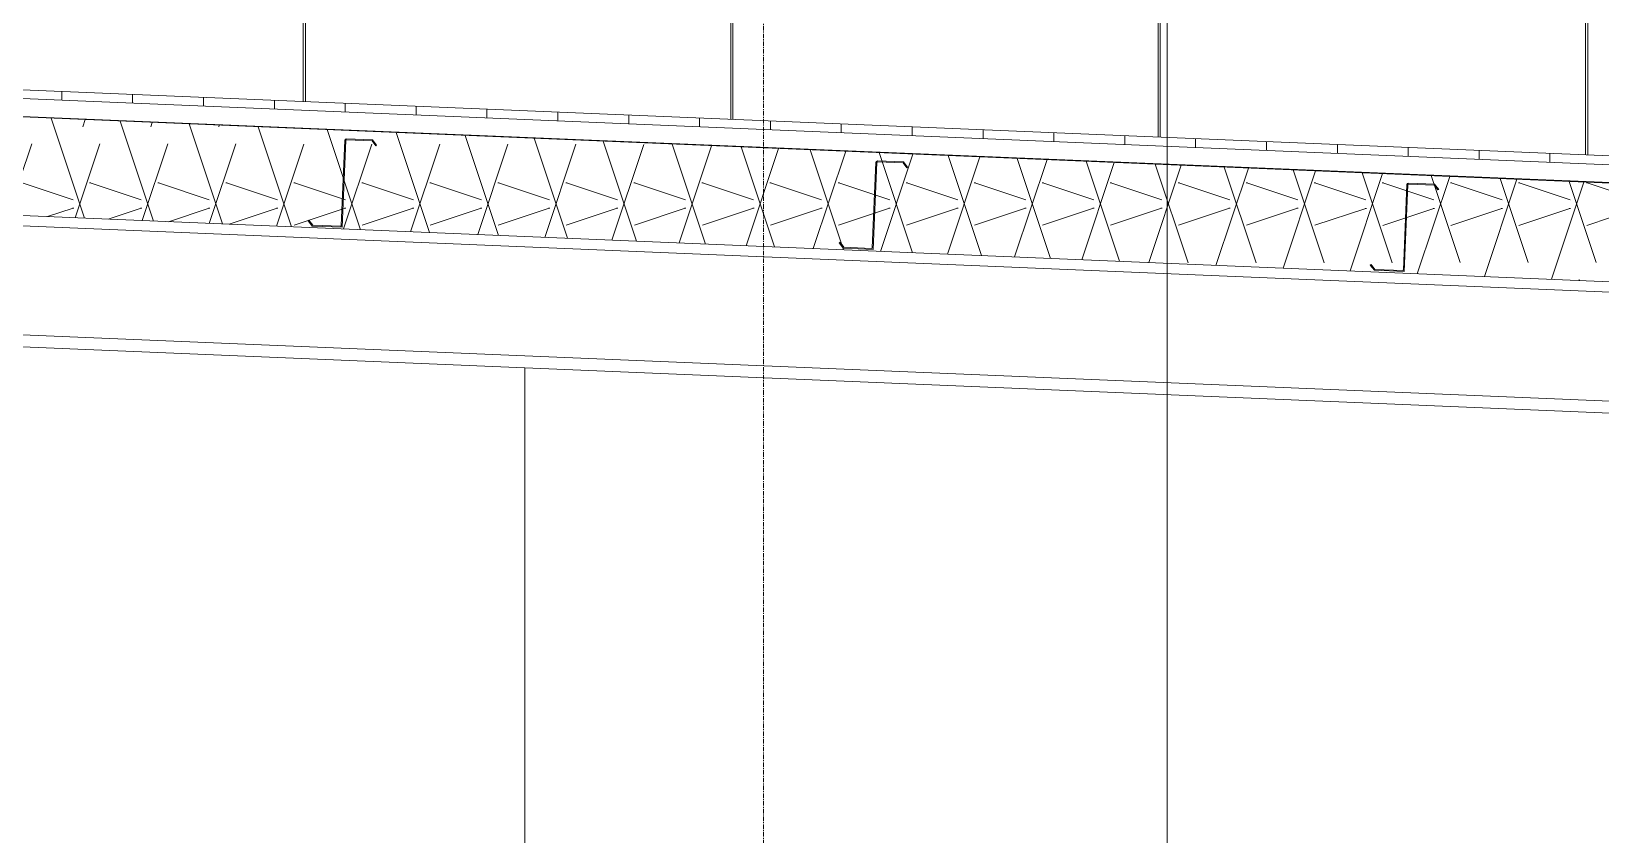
# Model space of a CAD drawing. Header units: inches. Extents: x 21386 to 98862, y -290 to 853.
# Drawn here: x 33176.2 to 33353.4, y 88.4 to 179.1 of the extents above; entities that cross this region are included whole.
import ezdxf

# ---------------------------------------------------------------- set-up
doc = ezdxf.new("R2010")
doc.units = ezdxf.units.IN
doc.header["$MEASUREMENT"] = 0
doc.linetypes.add('Grid Line 1_2_', pattern=[0.8749999999999999, 0.4999999999999999, -0.125, 0.125, -0.125])
for name, color, linetype, lineweight in [('A-CLNG', 13, 'Continuous', 13), ('A-CLNG-PATT', 13, 'Continuous', 25), ('A-ROOF', 132, 'Continuous', 13), ('A-WALL', 113, 'Continuous', 13), ('A-WALL-PATT', 111, 'Continuous', 25), ('G-ANNO-SYMB', 111, 'Continuous', 9), ('I-WALL', 2, 'Continuous', 13), ('S-BEAM', 12, 'Continuous', 13), ('S-GRID', 1, 'Continuous', 9)]:
    doc.layers.add(name, color=color, linetype=linetype, lineweight=lineweight)

# ---------------------------------------------------------------- blocks, each defined once
blk = doc.blocks.new('W-Wide Flange - 1_-3_ deep-1401279-Building Section - North_South looking East _ Fitness Center')
at = {"layer": 'S-BEAM', "color": 8, "lineweight": 9}
for p, q in [((22778.49662631851, 143.8373422682965), (22370.3028103962, 160.8454179317249)), ((22370.3028103962, 148.5547628321064), (22777.98540322944, 131.5679881307224)), ((22777.92878568863, 130.2091671513168), (22370.3028103962, 147.1935827885004))]:
    blk.add_line(p, q, dxfattribs=at)
blk = doc.blocks.new('Girt_Z - 10_D-1732032-Building Section - North_South looking East _ Fitness Center')
at = {"layer": 'S-BEAM', "color": 7}
for p, q in [((22615.69729524349, 161.8028418743342), (22615.29659890047, 152.1861296417417)), ((22615.39807570337, 151.9942952537874), (22615.80657655931, 161.7983157964149)), ((22615.88501918889, 161.8732128307073), (22618.77188029845, 161.752926951142)), ((22618.82739182403, 161.8600838733133), (22615.89243842183, 161.9823735984054)), ((22618.77188029845, 161.752926951142), (22619.19850615272, 161.1992230364695)), ((22619.28514645831, 161.2659789206351), (22618.82739182403, 161.8600838733133)), ((22619.19850615272, 161.1992230364695), (22619.28514645831, 161.2659789206351)), ((22611.654887253, 152.7956591790348), (22611.5682469474, 152.7289032948692)), ((22611.5682469474, 152.7289032948692), (22612.02600158169, 152.134798342191)), ((22612.08151310727, 152.2419552643622), (22611.654887253, 152.7956591790348)), ((22612.02600158169, 152.134798342191), (22615.39807570337, 151.9942952537874)), ((22615.21938358784, 152.1112106610051), (22612.08151310727, 152.2419552643622))]:
    blk.add_line(p, q, dxfattribs=at)
for centre, radius, start, end in [((22615.8846326947, 161.7950361472006), 0.1874999999984359, 87.61405597030418, 177.6140559696127), ((22615.88466014978, 161.7950623134786), 0.07815134197465304, 89.7367735860734, 177.6140559680081), ((22615.21848794106, 152.1893842650504), 0.0781787346586504, 270.6564176744786, 357.6140559696091)]:
    blk.add_arc(centre, radius, start, end, dxfattribs=at)

msp = doc.modelspace()

# ---------------------------------------------------------------- hatches: boundary and pattern name
at = {"layer": 'A-CLNG-PATT', "lineweight": 9}
h = msp.add_hatch(dxfattribs=at)
h.set_pattern_fill('FP_35', color=8, style=0, pattern_type=2)
h.set_pattern_definition([(161.57, (22011.972, 102.96), (-7.680223697288786, -0.0009795936816989759), [0, -54.643, 6.067, 0]), (18.43, (22010.052, 102.96), (-7.680223697288786, 0.00097959368169942), [0, -54.643, 6.067, 0]), (108.43, (22011.972, 102.96), (3.838295292656201, -19.20136532245489), [18.21099999999999, -42.49899999999999]), (71.57, (22010.052, 102.96), (3.838295292656203, 19.20136532245489), [18.211, -42.499])])
h.paths.add_polyline_path([(33511.11209229185, 144.3106561816973), (33511.11209229185, 155.4453091119296), (33086.11209229432, 173.1536424451601), (33086.11209229432, 162.0189895149271), (33498.05777431029, 144.854586097595)], flags=0)
at = {"layer": 'A-WALL-PATT', "lineweight": 9}
h = msp.add_hatch(dxfattribs=at)
h.set_pattern_fill('FP_23', color=8, style=0, pattern_type=2)
h.set_pattern_definition([(270, (23131.654, 100.524), (8, 4.898587196589413e-16), [])])
h.paths.add_polyline_path([(33514.11209229186, 157.3845444701787), (33514.11209229186, 158.500078524949), (33511.23709229205, 158.4895788159738), (33511.23709229205, 157.5043361368375), (33511.61209229188, 157.4887111368446)], flags=0)
h.paths.add_polyline_path([(33511.11209229185, 157.5095444701796), (33511.11209229185, 158.5104121493082), (33162.48709229224, 173.0364538159599), (33162.48709229224, 239.4558058261848), (33088.73709229198, 239.4558058261848), (33088.73709229198, 175.1085028035093), (33487.59126799279, 158.4895788159738)], flags=0)
h = msp.add_hatch(dxfattribs=at)
h.set_pattern_fill('FP_40', color=8, style=0, pattern_type=2)
h.set_pattern_definition([(0, (22785.022, 0.875), (-193, 193), [48, -145]), (90, (22785.022, 0.875), (-193, 1.181784161177196e-14), [96, -97]), (180, (22833.022, 96.875), (-193, 193), [48, -145]), (90, (22833.022, 0.875), (-193, 1.181784161177196e-14), [96, -97]), (180, (22833.022, 97.375), (-193, 193), [48, -145]), (90, (22833.022, 97.375), (-193, 1.181784161177196e-14), [96, -97]), (0, (22785.022, 193.375), (-193, 193), [48, -145]), (90, (22785.022, 97.375), (-193, 1.181784161177196e-14), [96, -97]), (0, (22833.272, 48.625), (-193, 193), [48, -145]), (90, (22833.272, 0.5), (-193, 1.181784161177196e-14), [48.125, -144.875]), (90, (22881.272, 0.5), (-193, 1.181784161177196e-14), [48.125, -144.875]), (0, (22833.272, 145.125), (-193, 193), [48, -145]), (90, (22833.272, 49.125), (-193, 1.181784161177196e-14), [96, -97]), (180, (22881.272, 49.125), (-193, 193), [48, -145]), (90, (22881.272, 49.125), (-193, 1.181784161177196e-14), [96, -97]), (90, (22833.272, 145.625), (-193, 1.181784161177196e-14), [48, -145]), (180, (22881.272, 145.625), (-193, 193), [48, -145]), (90, (22881.272, 145.625), (-193, 1.181784161177196e-14), [48, -145]), (0, (22881.522, 0.875), (-193, 193), [48, -145]), (90, (22881.522, 0.875), (-193, 1.181784161177196e-14), [96, -97]), (180, (22929.522, 96.875), (-193, 193), [48, -145]), (90, (22929.522, 0.875), (-193, 1.181784161177196e-14), [96, -97]), (180, (22929.522, 97.375), (-193, 193), [48, -145]), (90, (22929.522, 97.375), (-193, 1.181784161177196e-14), [96, -97]), (0, (22881.522, 193.375), (-193, 193), [48, -145]), (90, (22881.522, 97.375), (-193, 1.181784161177196e-14), [96, -97]), (0, (22929.772, 48.625), (-193, 193), [48, -145]), (90, (22929.772, 0.5), (-193, 1.181784161177196e-14), [48.125, -144.875]), (90, (22977.772, 0.5), (-193, 1.181784161177196e-14), [48.125, -144.875]), (0, (22929.772, 145.125), (-193, 193), [48, -145]), (90, (22929.772, 49.125), (-193, 1.181784161177196e-14), [96, -97]), (180, (22977.772, 49.125), (-193, 193), [48, -145]), (90, (22977.772, 49.125), (-193, 1.181784161177196e-14), [96, -97]), (90, (22929.772, 145.625), (-193, 1.181784161177196e-14), [48, -145]), (180, (22977.772, 145.625), (-193, 193), [48, -145]), (90, (22977.772, 145.625), (-193, 1.181784161177196e-14), [48, -145])])
h.paths.add_polyline_path([(33511.61209229188, 158.4895788159738), (33511.61209229188, 239.4558058261746), (33162.48709229224, 239.4558058261746), (33162.48709229224, 173.0364538159599), (33511.11209229185, 158.5208968211068), (33511.11209229185, 161.0000000000009), (33511.23709229205, 161.0000000000009), (33511.23709229205, 158.5052038159674)], flags=0)

# ---------------------------------------------------------------- linework, layer by layer
at = {"layer": 'A-CLNG', "color": 7}
for p, q in [((33511.11209229185, 155.4453091119288), (33086.11209229432, 173.1536424451592)), ((33086.11209229432, 162.0189895149266), (33511.11209229185, 144.3106561816963))]:
    msp.add_line(p, q, dxfattribs=at)
at = {"layer": 'A-ROOF', "color": 7}
for p, q in [((33577.42459229218, 154.7465236368317), (33086.11209229221, 175.2178778034986)), ((33086.11209229221, 173.2161424452545), (33577.42459229218, 152.7447882785876))]:
    msp.add_line(p, q, dxfattribs=at)
at = {"layer": 'A-WALL', "color": 8, "lineweight": 9}
msp.add_line((33162.48709229224, 173.0364538159592), (33511.11209229181, 158.5104121493104), dxfattribs=at)
at = {"layer": 'G-ANNO-SYMB'}
msp.add_line((33304.43957016506, 545.1570754422744), (33304.43957016506, -79.66080684492748), dxfattribs=at)
at = {"layer": 'I-WALL', "color": 8, "lineweight": 9}
msp.add_line((33231.92459229201, 0), (33231.92459229201, 141.1180619551605), dxfattribs=at)
at = {"layer": 'S-GRID', "linetype": 'Grid Line 1_2_'}
msp.add_line((33258.86209229197, -273.1608068449274), (33258.86209229197, 738.6570754422745), dxfattribs=at)
msp.add_line((33258.86209229197, -273.1608068449274), (33258.86209229197, 738.6570754422745), dxfattribs=at)

# ---------------------------------------------------------------- block references
at = {"layer": 'S-BEAM', "color": 8, "lineweight": 9}
for name, p in [('Girt_Z - 10_D-1732032-Building Section - North_South looking East _ Fitness Center', (10595.91331312455, 4.995665365461263)), ('Girt_Z - 10_D-1732032-Building Section - North_South looking East _ Fitness Center', (10655.86129751009, 2.497832682730631)), ('Girt_Z - 10_D-1732032-Building Section - North_South looking East _ Fitness Center', (10715.80928189563, 0)), ('W-Wide Flange - 1_-3_ deep-1401279-Building Section - North_South looking East _ Fitness Center', (10715.80928189563, 0))]:
    msp.add_blockref(name, p, dxfattribs=at)

doc.saveas('drawing.dxf')
